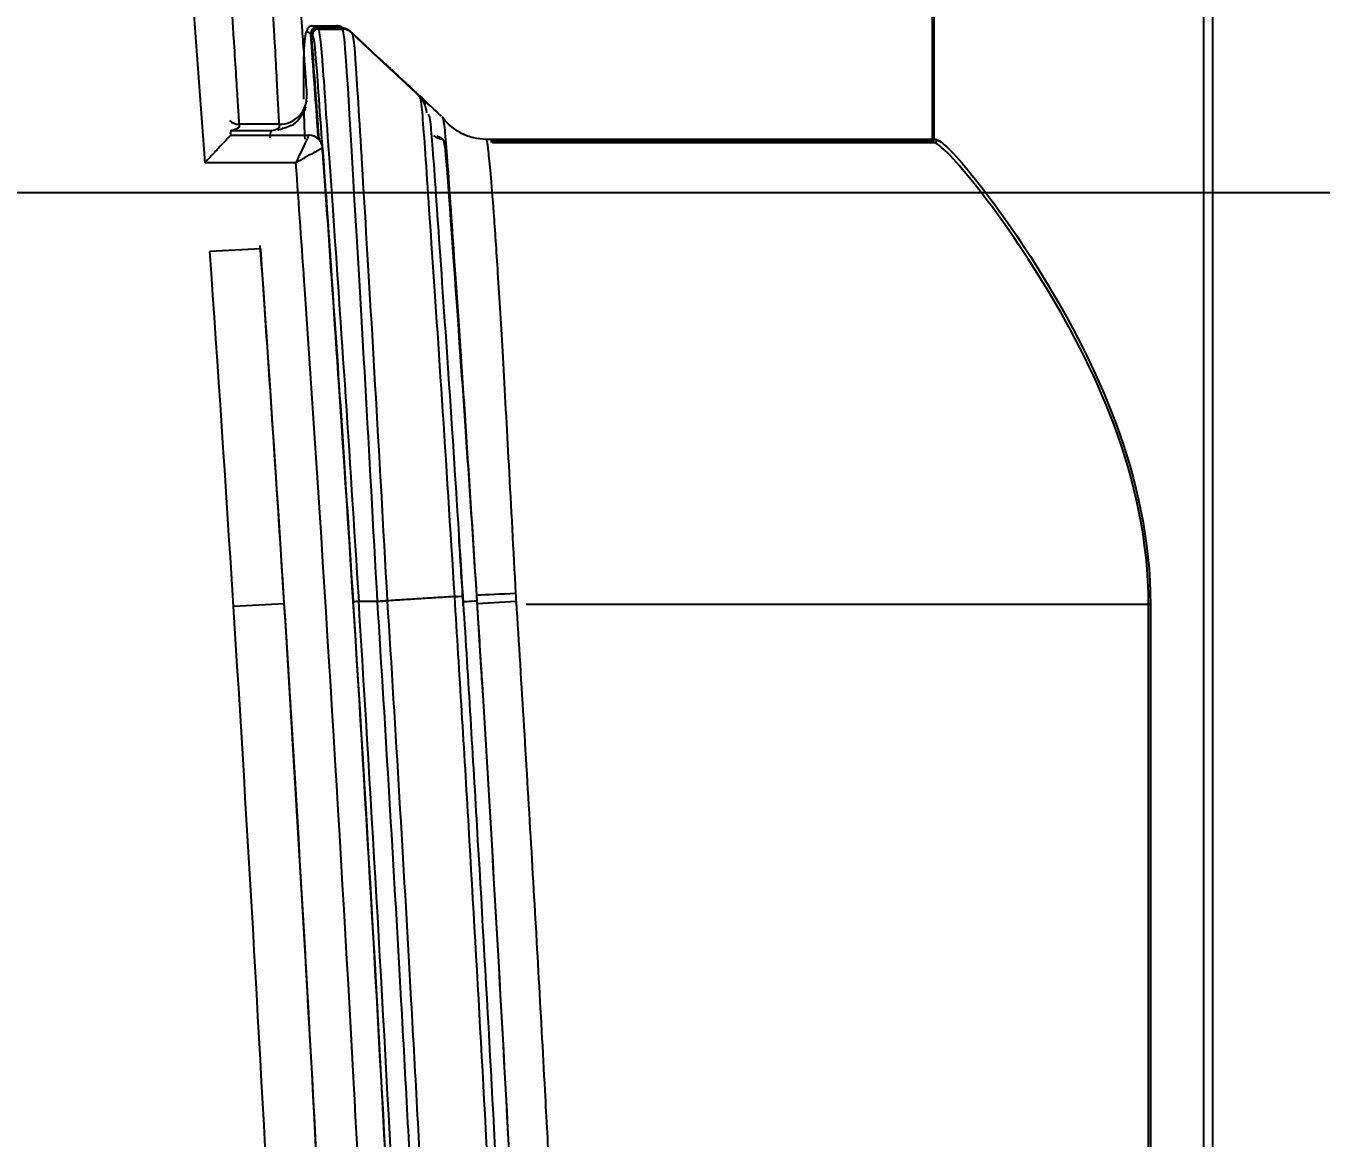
# Model space of a CAD drawing. Header units: millimetres. Extents: x 28 to 3046, y 8 to 3716.
# Drawn here: x 1948.35 to 1995.47, y 1268.01 to 1308.46 of the extents above; entities that cross this region are included whole.
import ezdxf

# ---------------------------------------------------------------- set-up
doc = ezdxf.new("R2010")
doc.units = ezdxf.units.MM
doc.layers.get('Defpoints').update_dxf_attribs({"linetype": 'CONTINUOUS'})
doc.layers.add('1LINE', color=7, linetype='CONTINUOUS')
doc.styles.add('Annotative', font='malgun.ttf')
doc.dimstyles.new('WOO', dxfattribs={"dimtxt": 20, "dimasz": 2, "dimexe": 1.25, "dimexo": 0.3, "dimgap": 1, "dimtad": 1, "dimdec": 1, "dimzin": 1, "dimdsep": 46, "dimtxsty": 'Annotative', "dimcen": 0, "dimclrd": 1, "dimclre": 1, "dimclrt": 2, "dimadec": 0, "dimazin": 0, "dimtfac": 1, "dimtdec": 1, "dimtofl": 0, "dimtmove": 0, "dimatfit": 3, "dimfxl": 0, "dimarcsym": 0})

# ---------------------------------------------------------------- blocks, each defined once
blk = doc.blocks.new('*D13')
at = {"layer": '1LINE', "color": 1, "lineweight": -2}
for p, q in [((1834.765, 1340.796), (2174.273, 1340.796)), ((2173.023, 1338.796), (2173.023, 853.015)), ((1764.11, 851.015), (2174.273, 851.015))]:
    blk.add_line(p, q, dxfattribs=at)
at = {"layer": '1LINE', "color": 1}
for points in [[(2172.69, 1338.796), (2173.356, 1338.796), (2173.023, 1340.796)], [(2172.69, 853.015), (2173.356, 853.015), (2173.023, 851.015)]]:
    blk.add_solid(points, dxfattribs=at)
at = {"layer": 'Defpoints', "color": 0}
for p in [(1834.465, 1340.796), (1763.81, 851.015), (2173.023, 851.015)]:
    blk.add_point(p, dxfattribs=at)
at = {"layer": '1LINE', "color": 2, "insert": (2161.69, 1095.906), "char_height": 20, "attachment_point": 5, "rotation": 90, "style": 'Annotative'}
blk.add_mtext('490', dxfattribs=at)
blk = doc.blocks.new('*D14')
at = {"layer": '1LINE', "color": 1, "lineweight": -2}
for p, q in [((1834.765, 1302.396), (2113.255, 1302.396)), ((2112.005, 1300.396), (2112.005, 853.015)), ((1764.11, 851.015), (2113.255, 851.015))]:
    blk.add_line(p, q, dxfattribs=at)
at = {"layer": '1LINE', "color": 1}
for points in [[(2111.671, 1300.396), (2112.338, 1300.396), (2112.005, 1302.396)], [(2111.671, 853.015), (2112.338, 853.015), (2112.005, 851.015)]]:
    blk.add_solid(points, dxfattribs=at)
at = {"layer": 'Defpoints', "color": 0}
for p in [(1834.465, 1302.396), (1763.81, 851.015), (2112.005, 851.015)]:
    blk.add_point(p, dxfattribs=at)
at = {"layer": '1LINE', "color": 2, "insert": (2100.617, 1076.706), "char_height": 20, "attachment_point": 5, "rotation": 90, "style": 'Annotative'}
blk.add_mtext('451', dxfattribs=at)

msp = doc.modelspace()

# ---------------------------------------------------------------- linework, layer by layer
at = {"layer": '1LINE', "linetype": 'Continuous'}
for p, q in [((1991.2, 1165.689), (1991.2, 1316.907)), ((1991.515, 1316.907), (1991.515, 1172.483)), ((1981.336, 1304.355), (1981.336, 1315.917)), ((1981.386, 1315.918), (1981.386, 1304.348)), ((1958.717, 1308.168), (1958.728, 1308.169)), ((1958.917, 1308.383), (1959.804, 1308.383)), ((1958.917, 1308.383), (1958.917, 1308.375)), ((1959.83, 1308.376), (1958.928, 1308.376)), ((1959.804, 1308.383), (1959.804, 1308.376)), ((1955.785, 1304.656), (1955.83, 1304.654)), ((1955.83, 1304.654), (1957.298, 1304.654)), ((1957.57, 1304.877), (1956.102, 1304.877)), ((1955.799, 1304.482), (1958.642, 1304.482)), ((1959.003, 1304.375), (1958.951, 1304.375)), ((1958.993, 1304.338), (1959.056, 1304.338)), ((1963.181, 1304.465), (1963.19, 1304.461)), ((1981.331, 1304.328), (1965.106, 1304.328)), ((1965.259, 1304.255), (1981.236, 1304.255)), ((1981.286, 1304.248), (1965.27, 1304.248)), ((1965.323, 1304.211), (1981.387, 1304.211)), ((1958.176, 1303.482), (1954.868, 1303.482)), ((1956.894, 1300.349), (1955.046, 1300.25)), ((1961.494, 1287.56), (1961.495, 1287.55)), ((1966.185, 1287.53), (1964.763, 1287.441)), ((1989.192, 1287.413), (1966.557, 1287.413)), ((1989.262, 1287.413), (1989.192, 1287.413))]:
    msp.add_line(p, q, dxfattribs=at)
msp.add_arc((1958.928, 1308.176), 0.2, 90, 184.1983, dxfattribs=at)
for centre, major_axis, ratio, start_param, end_param in [((1958.767, 1308.254), (-0.075, -0.185), 0.998924, 3.527318, 5.170668), ((1958.917, 1308.183), (-0.101, -0.172), 0.999406, 3.672475, 5.316015), ((1958.928, 1308.176), (0.105, 0.171), 0.999443, 0.550207, 2.193766), ((1958.983, 1308.137), (-0.126, -0.155), 0.999616, 3.822728, 5.466387), ((1959.872, 1307.837), (0.338, 0.368), 0.999668, 6.277143, 7.026727), ((1957.57, 1305.877), (-1, 0.015), 0.999962, 1.585992, 3.229086), ((1956.102, 1305.377), (-0.5, 0.008), 0.999962, 0.818842, 1.586177), ((1958.642, 1303.982), (-0.365, 0.342), 0.999999, 3.966778, 5.466188), ((1963.522, 1304.838), (0.314, 0.389), 0.999613, 3.097957, 3.82012), ((1981.236, 1304.355), (0.0917, -0.0399), 0.999819, 5.122508, 5.923833), ((1981.236, 1304.355), (0.0707, 0.0707), 0.999695, 3.927143, 4.728487), ((1981.286, 1304.348), (-0.0915, -0.0404), 0.999818, 1.154648, 2.72531), ((1981.289, 1304.346), (-0.0707, -0.0707), 0.999942, 0.785427, 2.356108), ((1981.387, 1304.311), (-0.0196, -0.0981), 0.996044, 0.197683, 1.766958), ((1963.246, 1287.66), (-0.998, -0.063), 0.000006, 2.35857, 3.140695), ((1960.458, 1287.54), (-0.2, -0.013), 0.000006, 0.000756, 1.570796), ((1961.141, 1287.54), (0.499, 0.028), 0.000006, 4.7124, 5.498218), ((1961.142, 1287.53), (0.499, 0.03), 0.005828, 4.712367, 5.498167), ((1964.756, 1287.54), (0.499, 0.032), 0.000006, 1.570796, 3.142349)]:
    msp.add_ellipse(centre, major_axis=major_axis, ratio=ratio, start_param=start_param, end_param=end_param, dxfattribs=at)
at = {"layer": '1LINE', "linetype": 'Continuous', "extrusion": (0, 0, -1)}
for centre, major_axis, ratio, start_param, end_param in [((2007.886, 1304.251), (26.65, 0), 0.017455, 3.149183, 3.213071), ((1981.536, 1304.255), (-0.3, 0), 0.017455, 6.265732, 6.290776), ((2007.886, 1304.251), (26.6, 0), 0.017455, 3.054324, 3.133877), ((2007.886, 1304.351), (26.5, 0), 0.017521, 3.054324, 3.133877)]:
    msp.add_ellipse(centre, major_axis=major_axis, ratio=ratio, start_param=start_param, end_param=end_param, dxfattribs=at)
at = {"layer": '1LINE', "linetype": 'Continuous'}
for points, knots in [([(1954.868, 1303.482), (1954.682, 1306.088), (1954.491, 1308.694), (1954.108, 1313.788), (1953.916, 1316.276), (1953.72, 1318.764)], [0, 0, 0, 0, 0.511451, 0.511451, 1, 1, 1, 1]), ([(1958.35, 1308.951), (1958.366, 1308.736), (1958.382, 1308.52), (1958.421, 1307.982), (1958.445, 1307.662), (1958.486, 1307.091), (1958.505, 1306.832), (1958.535, 1306.41), (1958.547, 1306.24), (1958.563, 1306.013), (1958.567, 1305.952), (1958.567, 1305.95)], [0, 0, 0, 0, 0.137305, 0.137305, 0.35355, 0.35355, 0.569222, 0.569222, 0.784614, 0.784614, 1, 1, 1, 1]), ([(1955.849, 1308.877), (1955.868, 1308.591), (1955.886, 1308.303), (1955.932, 1307.586), (1955.959, 1307.16), (1956.008, 1306.398), (1956.03, 1306.053), (1956.065, 1305.49), (1956.079, 1305.265), (1956.097, 1304.962), (1956.102, 1304.881), (1956.102, 1304.877)], [0, 0, 0, 0, 0.137226, 0.137226, 0.353385, 0.353385, 0.569044, 0.569044, 0.784501, 0.784501, 1, 1, 1, 1]), ([(1957.57, 1304.877), (1957.57, 1304.881), (1957.566, 1304.962), (1957.55, 1305.265), (1957.538, 1305.49), (1957.508, 1306.053), (1957.489, 1306.398), (1957.447, 1307.159), (1957.424, 1307.586), (1957.385, 1308.303), (1957.369, 1308.591), (1957.353, 1308.877)], [0, 0, 0, 0, 0.21555, 0.21555, 0.431035, 0.431035, 0.646688, 0.646688, 0.862808, 0.862808, 1, 1, 1, 1]), ([(1959.852, 1308.413), (1959.847, 1308.415), (1959.842, 1308.417), (1959.79, 1308.438), (1959.739, 1308.45), (1959.676, 1308.454), (1959.665, 1308.454), (1959.653, 1308.454)], [0, 0, 0, 0, 0.08024, 0.08024, 0.826545, 0.826545, 1, 1, 1, 1]), ([(1959.804, 1308.383), (1959.785, 1308.394), (1959.763, 1308.405), (1959.713, 1308.429), (1959.684, 1308.442), (1959.653, 1308.454)], [0, 0, 0, 0, 0.475083, 0.475083, 1, 1, 1, 1]), ([(1958.717, 1308.168), (1958.715, 1308.169), (1958.713, 1308.17), (1958.695, 1308.181), (1958.677, 1308.19), (1958.631, 1308.213), (1958.601, 1308.226), (1958.568, 1308.24)], [0, 0, 0, 0, 0.049893, 0.049893, 0.438243, 0.438243, 1, 1, 1, 1]), ([(1958.992, 1304.382), (1958.992, 1304.382), (1958.992, 1304.382), (1958.982, 1304.515), (1958.973, 1304.648), (1958.925, 1305.313), (1958.887, 1305.845), (1958.805, 1306.974), (1958.761, 1307.571), (1958.717, 1308.168)], [0, 0, 0, 0, 0.000002, 0.000002, 0.105376, 0.105376, 0.526875, 0.526875, 1, 1, 1, 1]), ([(1958.729, 1308.161), (1958.739, 1308.028), (1958.748, 1307.895), (1958.797, 1307.23), (1958.836, 1306.698), (1958.918, 1305.569), (1958.961, 1304.972), (1959.003, 1304.375)], [0, 0, 0, 0, 0.105375, 0.105375, 0.526875, 0.526875, 1, 1, 1, 1]), ([(1958.783, 1308.123), (1958.781, 1308.125), (1958.778, 1308.127), (1958.762, 1308.139), (1958.749, 1308.148), (1958.732, 1308.159), (1958.731, 1308.16), (1958.729, 1308.161)], [0, 0, 0, 0, 0.183266, 0.183266, 0.916334, 0.916334, 1, 1, 1, 1]), ([(1960.259, 1287.528), (1959.919, 1292.903), (1959.56, 1298.171), (1959.156, 1303.858), (1959.046, 1305.394), (1958.895, 1307.505), (1958.841, 1308.076), (1958.783, 1308.123)], [0, 0, 0, 0, 0.5, 0.5, 0.75, 0.75, 1, 1, 1, 1]), ([(1958.983, 1308.337), (1959.041, 1308.291), (1959.094, 1307.715), (1959.246, 1305.583), (1959.356, 1304.032), (1959.625, 1300.203), (1959.783, 1297.903), (1960.114, 1292.95), (1960.291, 1290.216), (1960.458, 1287.54)], [0, 0, 0, 0, 0.25, 0.25, 0.5, 0.5, 0.75, 0.75, 1, 1, 1, 1]), ([(1960.094, 1308.301), (1960.068, 1308.316), (1960.041, 1308.33), (1959.956, 1308.364), (1959.892, 1308.376), (1959.83, 1308.376)], [0, 0, 0, 0, 0.321631, 0.321631, 1, 1, 1, 1]), ([(1961.141, 1287.54), (1960.849, 1292.941), (1960.541, 1298.291), (1960.083, 1305.947), (1959.973, 1308.244), (1959.872, 1308.337)], [0, 0, 0, 0, 0.5, 0.5, 1, 1, 1, 1]), ([(1960.094, 1308.301), (1960.102, 1308.294), (1960.111, 1308.287), (1960.129, 1308.274), (1960.138, 1308.267), (1960.153, 1308.255), (1960.158, 1308.251), (1960.167, 1308.243), (1960.171, 1308.241), (1960.177, 1308.235), (1960.179, 1308.233), (1960.183, 1308.23), (1960.184, 1308.229), (1960.186, 1308.228), (1960.187, 1308.227), (1960.188, 1308.226), (1960.189, 1308.225), (1960.19, 1308.224), (1960.191, 1308.223), (1960.192, 1308.222), (1960.192, 1308.222), (1960.193, 1308.221), (1960.194, 1308.221), (1960.195, 1308.22), (1960.195, 1308.219), (1960.196, 1308.219), (1960.196, 1308.218), (1960.197, 1308.218), (1960.197, 1308.218), (1960.197, 1308.217)], [0, 0, 0, 0, 0.382696, 0.382696, 0.689583, 0.689583, 0.843241, 0.843241, 0.920284, 0.920284, 0.959018, 0.959018, 0.972033, 0.972033, 0.980854, 0.980854, 0.986865, 0.986865, 0.990994, 0.990994, 0.993865, 0.993865, 0.99692, 0.99692, 0.998153, 0.998153, 0.999411, 0.999411, 1, 1, 1, 1]), ([(1960.145, 1308.249), (1960.243, 1308.158), (1960.34, 1308.067), (1960.829, 1307.613), (1961.219, 1307.25), (1961.943, 1306.576), (1962.276, 1306.266), (1962.609, 1305.956)], [0, 0, 0, 0, 0.11886, 0.11886, 0.594302, 0.594302, 1, 1, 1, 1]), ([(1960.212, 1308.204), (1960.263, 1308.157), (1960.316, 1307.587), (1960.45, 1305.474), (1960.541, 1303.936), (1960.888, 1298.238), (1961.197, 1292.949), (1961.494, 1287.56)], [0, 0, 0, 0, 0.25, 0.25, 0.5, 0.5, 1, 1, 1, 1]), ([(1963.469, 1305.169), (1963.208, 1305.412), (1962.689, 1305.896), (1961.647, 1306.867), (1960.863, 1307.597), (1960.341, 1308.084)], [0, 0, 0, 0, 0.25184, 0.501519, 1, 1, 1, 1]), ([(1962.609, 1305.956), (1962.7, 1305.872), (1962.776, 1305.768), (1962.884, 1305.544), (1962.917, 1305.42), (1962.926, 1305.296)], [0, 0, 0, 0, 0.499754, 0.499754, 1, 1, 1, 1]), ([(1963.952, 1287.705), (1963.801, 1290.14), (1963.643, 1292.6), (1963.347, 1297.105), (1963.207, 1299.162), (1962.974, 1302.541), (1962.887, 1303.884), (1962.789, 1305.172), (1962.76, 1305.49), (1962.707, 1305.852), (1962.686, 1305.897), (1962.661, 1305.923)], [0, 0, 0, 0, 0.254382, 0.254382, 0.508763, 0.508763, 0.763145, 0.763145, 0.890335, 0.890335, 1, 1, 1, 1]), ([(1957.51, 1304.682), (1957.531, 1304.684), (1957.696, 1304.709), (1957.843, 1304.792), (1958.173, 1304.89), (1958.509, 1305.368), (1958.533, 1305.491), (1958.535, 1305.494), (1958.537, 1305.496)], [0, 0, 0, 0, 0.067725, 0.538467, 0.717689, 0.85363, 0.927285, 1, 1, 1, 1]), ([(1962.99, 1305.246), (1963.009, 1305.218), (1963.027, 1305.166), (1963.074, 1304.853), (1963.103, 1304.55), (1963.199, 1303.315), (1963.284, 1302.022), (1963.513, 1298.767), (1963.65, 1296.784), (1963.941, 1292.442), (1964.093, 1290.104), (1964.244, 1287.724)], [0, 0, 0, 0, 0.090148, 0.090148, 0.220127, 0.220127, 0.480085, 0.480085, 0.740042, 0.740042, 1, 1, 1, 1]), ([(1965.107, 1304.33), (1964.95, 1304.331), (1964.642, 1304.367), (1964.196, 1304.529), (1963.801, 1304.792), (1963.591, 1305.018), (1963.498, 1305.143)], [0, 0, 0, 0, 0.246915, 0.500566, 0.753937, 1, 1, 1, 1]), ([(1963.498, 1305.142), (1963.522, 1305.109), (1963.543, 1305.03), (1963.594, 1304.638), (1963.623, 1304.308), (1963.721, 1303.009), (1963.809, 1301.692), (1964.038, 1298.417), (1964.175, 1296.429), (1964.456, 1292.221), (1964.6, 1290.017), (1964.743, 1287.755)], [0, 0, 0, 0, 0.109464, 0.109464, 0.237616, 0.237616, 0.49392, 0.49392, 0.750224, 0.750224, 1, 1, 1, 1]), ([(1957.242, 1304.387), (1957.243, 1304.398), (1957.244, 1304.408), (1957.256, 1304.569), (1957.275, 1304.65), (1957.298, 1304.654)], [0, 0, 0, 0, 0.061668, 0.061668, 1, 1, 1, 1]), ([(1955.799, 1304.482), (1955.799, 1304.482), (1955.787, 1304.469), (1955.744, 1304.422), (1955.712, 1304.388), (1955.621, 1304.291), (1955.556, 1304.22), (1955.389, 1304.042), (1955.281, 1303.925), (1955.074, 1303.703), (1954.973, 1303.594), (1954.871, 1303.485), (1954.87, 1303.483), (1954.868, 1303.482)], [0, 0, 0, 0, 0.145847, 0.145847, 0.290614, 0.290614, 0.490559, 0.490559, 0.760046, 0.760046, 0.996601, 0.996601, 1, 1, 1, 1]), ([(1958.642, 1304.482), (1958.642, 1304.482), (1958.636, 1304.47), (1958.615, 1304.423), (1958.599, 1304.389), (1958.554, 1304.293), (1958.521, 1304.223), (1958.438, 1304.044), (1958.383, 1303.925), (1958.303, 1303.753), (1958.28, 1303.703), (1958.244, 1303.627), (1958.232, 1303.601), (1958.213, 1303.561), (1958.207, 1303.547), (1958.196, 1303.525), (1958.193, 1303.517), (1958.187, 1303.505), (1958.185, 1303.501), (1958.182, 1303.494), (1958.181, 1303.491), (1958.178, 1303.486), (1958.177, 1303.484), (1958.176, 1303.482)], [0, 0, 0, 0, 0.163767, 0.163767, 0.320335, 0.320335, 0.523699, 0.523699, 0.784275, 0.784275, 0.886054, 0.886054, 0.93829, 0.93829, 0.96635, 0.96635, 0.981609, 0.981609, 0.989936, 0.989936, 0.996116, 0.996116, 1, 1, 1, 1]), ([(1963.522, 1304.338), (1963.62, 1304.261), (1963.728, 1302.4), (1964.062, 1297.758), (1964.193, 1295.911), (1964.47, 1291.882), (1964.614, 1289.732), (1964.756, 1287.54)], [0, 0, 0, 0, 0.5, 0.5, 0.75, 0.75, 1, 1, 1, 1]), ([(1965.106, 1304.328), (1965.109, 1304.319), (1965.115, 1304.298), (1965.167, 1303.918), (1965.249, 1303.108), (1965.366, 1301.671), (1965.517, 1299.465), (1965.702, 1296.381), (1965.92, 1292.411), (1966.082, 1289.391), (1966.167, 1287.813)], [0, 0, 0, 0, 0.070451, 0.156505, 0.258159, 0.375406, 0.508232, 0.65662, 0.82055, 1, 1, 1, 1]), ([(1989.192, 1287.413), (1989.192, 1289.727), (1988.68, 1291.956), (1987.191, 1295.933), (1986.236, 1297.696), (1984.395, 1300.682), (1983.506, 1301.905), (1982.096, 1303.658), (1981.589, 1304.171), (1981.387, 1304.211)], [0, 0, 0, 0, 0.25, 0.25, 0.5, 0.5, 0.75, 0.75, 1, 1, 1, 1]), ([(1981.486, 1304.311), (1981.689, 1304.27), (1982.195, 1303.754), (1983.601, 1301.986), (1984.489, 1300.753), (1986.324, 1297.746), (1987.275, 1295.971), (1988.755, 1291.973), (1989.262, 1289.735), (1989.262, 1287.413)], [0, 0, 0, 0, 0.25, 0.25, 0.5, 0.5, 0.75, 0.75, 1, 1, 1, 1]), ([(1959.141, 1304.017), (1959.141, 1304.018), (1959.129, 1304.011), (1959.084, 1303.986), (1959.052, 1303.968), (1958.958, 1303.916), (1958.891, 1303.879), (1958.72, 1303.784), (1958.608, 1303.722), (1958.491, 1303.657), (1958.491, 1303.656), (1958.442, 1303.63), (1958.394, 1303.602), (1958.319, 1303.561), (1958.293, 1303.547), (1958.254, 1303.525), (1958.24, 1303.517), (1958.219, 1303.505), (1958.211, 1303.501), (1958.199, 1303.495), (1958.195, 1303.492), (1958.188, 1303.488), (1958.185, 1303.487), (1958.18, 1303.484), (1958.178, 1303.483), (1958.176, 1303.482)], [0, 0, 0, 0, 0.163795, 0.163795, 0.32039, 0.32039, 0.523792, 0.523792, 0.779328, 0.779328, 0.780783, 0.780783, 0.884011, 0.884011, 0.937158, 0.937158, 0.965729, 0.965729, 0.981269, 0.981269, 0.98975, 0.98975, 0.996116, 0.996116, 1, 1, 1, 1]), ([(1959.123, 1304.028), (1959.152, 1303.799), (1959.183, 1303.446), (1959.283, 1302.113), (1959.366, 1300.86), (1959.688, 1296.222), (1959.978, 1291.924), (1960.255, 1287.54)], [0, 0, 0, 0, 0.154557, 0.154557, 0.436372, 0.436372, 1, 1, 1, 1]), ([(1959.141, 1304.017), (1959.261, 1302.329), (1959.38, 1300.641), (1960.16, 1289.325), (1960.755, 1279.693), (1961.632, 1263.635), (1961.952, 1257.21), (1962.528, 1244.444), (1962.783, 1238.104), (1963.009, 1231.762)], [0, 0, 0, 0, 0.070171, 0.070171, 0.470233, 0.470233, 0.73693, 0.73693, 1, 1, 1, 1]), ([(1961.991, 1232.244), (1961.77, 1238.41), (1961.521, 1244.575), (1960.954, 1257.161), (1960.634, 1263.583), (1959.757, 1279.634), (1959.162, 1289.261), (1958.393, 1300.416), (1958.286, 1301.949), (1958.176, 1303.482)], [0, 0, 0, 0, 0.259434, 0.259434, 0.529808, 0.529808, 0.935387, 0.935387, 1, 1, 1, 1]), ([(1958.551, 1234.8), (1958.37, 1239.669), (1958.171, 1244.537), (1957.577, 1257.883), (1957.145, 1266.361), (1956.176, 1283.31), (1955.637, 1291.782), (1955.046, 1300.25)], [0, 0, 0, 0, 0.222986, 0.222986, 0.611462, 0.611462, 1, 1, 1, 1]), ([(1960.394, 1234.899), (1960.213, 1239.769), (1960.014, 1244.638), (1959.42, 1257.986), (1958.99, 1266.462), (1958.022, 1283.41), (1957.485, 1291.881), (1956.894, 1300.349)], [0, 0, 0, 0, 0.223051, 0.223051, 0.611495, 0.611495, 1, 1, 1, 1]), ([(1966.295, 1242.746), (1966.279, 1243.143), (1966.262, 1243.541), (1966.154, 1246.154), (1966.058, 1248.369), (1965.956, 1250.634), (1965.954, 1250.684), (1965.774, 1254.693), (1965.584, 1258.651), (1965.1, 1268.188), (1964.793, 1273.765), (1964.299, 1282.13), (1964.128, 1284.918), (1963.952, 1287.705)], [0, 0, 0, 0, 0.026513, 0.026513, 0.174267, 0.174267, 0.177604, 0.177604, 0.44166, 0.44166, 0.813888, 0.813888, 1, 1, 1, 1]), ([(1964.244, 1287.724), (1964.42, 1284.936), (1964.591, 1282.148), (1965.085, 1273.782), (1965.392, 1268.203), (1965.876, 1258.669), (1966.066, 1254.714), (1966.246, 1250.709), (1966.248, 1250.659), (1966.35, 1248.389), (1966.446, 1246.17), (1966.553, 1243.606), (1966.567, 1243.261), (1966.581, 1242.917)], [0, 0, 0, 0, 0.186772, 0.186772, 0.56032, 0.56032, 0.825055, 0.825055, 0.828404, 0.828404, 0.97694, 0.97694, 1, 1, 1, 1]), ([(1963.525, 1241.582), (1963.506, 1242.045), (1963.487, 1242.509), (1963.365, 1245.479), (1963.257, 1247.986), (1963.142, 1250.543), (1963.14, 1250.593), (1962.924, 1255.397), (1962.693, 1260.15), (1962.301, 1267.69), (1962.15, 1270.477), (1961.727, 1278.02), (1961.443, 1282.774), (1961.142, 1287.527)], [0, 0, 0, 0, 0.030225, 0.030225, 0.193854, 0.193854, 0.197119, 0.197119, 0.507412, 0.507412, 0.689439, 0.689439, 1, 1, 1, 1]), ([(1961.495, 1287.55), (1961.796, 1282.796), (1962.08, 1278.04), (1962.503, 1270.497), (1962.654, 1267.709), (1963.047, 1260.164), (1963.278, 1255.406), (1963.494, 1250.598), (1963.496, 1250.548), (1963.611, 1247.994), (1963.718, 1245.49), (1963.84, 1242.523), (1963.859, 1242.06), (1963.878, 1241.597)], [0, 0, 0, 0, 0.310561, 0.310561, 0.492588, 0.492588, 0.803115, 0.803115, 0.80638, 0.80638, 0.969775, 0.969775, 1, 1, 1, 1]), ([(1964.763, 1287.441), (1964.82, 1286.534), (1964.876, 1285.627), (1965.331, 1278.262), (1965.699, 1271.802), (1966.205, 1262.11), (1966.365, 1258.879), (1966.581, 1254.32), (1966.643, 1252.992), (1966.703, 1251.664)], [0, 0, 0, 0, 0.076072, 0.076072, 0.617852, 0.617852, 0.888715, 0.888715, 1, 1, 1, 1]), ([(1966.185, 1287.53), (1966.377, 1284.491), (1966.562, 1281.451), (1966.909, 1275.52), (1967.072, 1272.629), (1967.284, 1268.719), (1967.339, 1267.699), (1967.608, 1262.602), (1967.811, 1258.523), (1968.044, 1253.539), (1968.086, 1252.634), (1968.127, 1251.729)], [0, 0, 0, 0, 0.254836, 0.254836, 0.497084, 0.497084, 0.582509, 0.582509, 0.924212, 0.924212, 1, 1, 1, 1]), ([(1989.262, 1287.413), (1989.262, 1287.347), (1989.262, 1287.28), (1989.262, 1286.947), (1989.262, 1286.68), (1989.262, 1285.347), (1989.262, 1284.28), (1989.262, 1278.947), (1989.262, 1274.68), (1989.262, 1264.005), (1989.262, 1257.596), (1989.262, 1251.188)], [0, 0, 0, 0, 0.005521, 0.005521, 0.027605, 0.027605, 0.115941, 0.115941, 0.469283, 0.469283, 1, 1, 1, 1])]:
    msp.add_open_spline(points, degree=3, knots=knots, dxfattribs=at)
for points, degree in [([(1958.767, 1308.454), (1959.653, 1308.454)], 1), ([(1958.767, 1308.454), (1958.826, 1308.43), (1958.876, 1308.406), (1958.917, 1308.383)], 3), ([(1959.653, 1308.454), (1959.653, 1308.454)], 1), ([(1958.568, 1308.24), (1958.475, 1308.277), (1958.428, 1307.354), (1958.454, 1305.787)], 3), ([(1958.928, 1308.376), (1958.949, 1308.363), (1958.967, 1308.35), (1958.983, 1308.337)], 3), ([(1958.983, 1308.337), (1959.279, 1308.337), (1959.575, 1308.337), (1959.872, 1308.337)], 3), ([(1959.872, 1308.337), (1959.858, 1308.35), (1959.844, 1308.363), (1959.83, 1308.376)], 3), ([(1960.197, 1308.217), (1960.202, 1308.213), (1960.207, 1308.208), (1960.212, 1308.204)], 3), ([(1961.269, 1307.219), (1960.912, 1307.552), (1960.555, 1307.884), (1960.197, 1308.217)], 3), ([(1962.68, 1305.905), (1961.972, 1306.564), (1961.269, 1307.219)], 2), ([(1958.57, 1305.696), (1958.574, 1305.715)], 1), ([(1962.894, 1305.594), (1962.898, 1305.758), (1962.669, 1305.918)], 2), ([(1958.462, 1305.403), (1958.469, 1305.07), (1958.48, 1304.713), (1958.494, 1304.339)], 3), ([(1955.83, 1304.654), (1955.813, 1304.651), (1955.799, 1304.602), (1955.789, 1304.509)], 3), ([(1956.102, 1304.877), (1956.101, 1304.803), (1956.192, 1304.728), (1955.83, 1304.654)], 3), ([(1957.298, 1304.654), (1957.66, 1304.728), (1957.569, 1304.803), (1957.57, 1304.877)], 3), ([(1959.056, 1304.338), (1959.041, 1304.35), (1959.023, 1304.363), (1959.003, 1304.375)], 3), ([(1963.305, 1304.455), (1963.365, 1304.431), (1963.416, 1304.406), (1963.457, 1304.382)], 3), ([(1963.469, 1304.375), (1963.489, 1304.363), (1963.507, 1304.35), (1963.522, 1304.338)], 3), ([(1959.141, 1304.017), (1959.141, 1304.017)], 1), ([(1957.751, 1287.439), (1957.451, 1292.176), (1957.138, 1296.818), (1956.88, 1300.475)], 3), ([(1964.257, 1287.509), (1964.207, 1288.297), (1964.158, 1289.08), (1964.108, 1289.853)], 3), ([(1963.952, 1287.705), (1961.495, 1287.55)], 1), ([(1966.167, 1287.813), (1965.652, 1287.789), (1965.104, 1287.766), (1964.743, 1287.755)], 3), ([(1966.167, 1287.813), (1966.172, 1287.719), (1966.178, 1287.625), (1966.185, 1287.53)], 3), ([(1957.751, 1287.439), (1957.136, 1287.406), (1956.521, 1287.373), (1955.906, 1287.34)], 3), ([(1960.375, 1235.353), (1959.725, 1252.725), (1958.85, 1270.089), (1957.751, 1287.439)], 3), ([(1962.638, 1241.574), (1962.019, 1256.901), (1961.225, 1272.219), (1960.259, 1287.528)], 3), ([(1960.458, 1287.54), (1961.141, 1287.54)], 1), ([(1962.838, 1241.582), (1962.219, 1256.91), (1961.425, 1272.23), (1960.458, 1287.54)], 3), ([(1961.142, 1287.527), (1961.142, 1287.532), (1961.141, 1287.536), (1961.141, 1287.54)], 3), ([(1964.267, 1287.357), (1964.264, 1287.407), (1964.26, 1287.458), (1964.257, 1287.509)], 3), ([(1964.756, 1287.54), (1965.571, 1274.639), (1966.263, 1261.73), (1966.83, 1248.815)], 3), ([(1989.191, 1251.188), (1989.191, 1263.263), (1989.192, 1275.338), (1989.192, 1287.413)], 3)]:
    msp.add_open_spline(points, degree=degree, dxfattribs=at)

# ---------------------------------------------------------------- dimensions: what is measured, and where the dimension line sits
at = {"layer": '1LINE'}
for base, p1, picture, middle in [((2173.023, 851.015), (1834.465, 1340.796), '*D13', (2173.023, 1095.906)), ((2112.005, 851.015), (1834.465, 1302.396), '*D14', (2112.005, 1076.706))]:
    dim = msp.add_linear_dim(base=base, p1=p1, p2=(1763.81, 851.015), angle=90, dimstyle='WOO', override={"dimdec": 0}, dxfattribs=at)
    dim.commit()
    dim.dimension.update_dxf_attribs({"geometry": picture, "text_midpoint": middle, "dimtype": 160})

doc.saveas('drawing.dxf')
